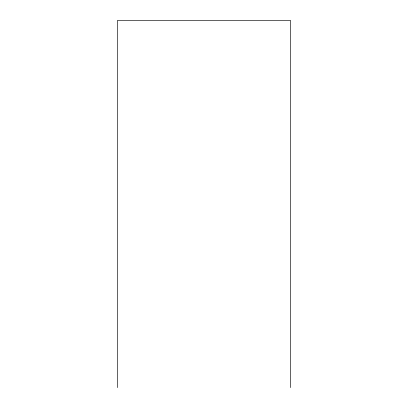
<?xml version="1.0" encoding="UTF-8"?>
<svg xmlns="http://www.w3.org/2000/svg" width="408" height="408" viewBox="0 0 408 408"><rect width="100%" height="100%" fill="white"/><g stroke="black" fill="none" stroke-linecap="round" stroke-linejoin="round"><path stroke-width="0.61" d="M290.496 387.6L290.496 20.4L117.504 20.4L117.504 387.6"/></g></svg>
